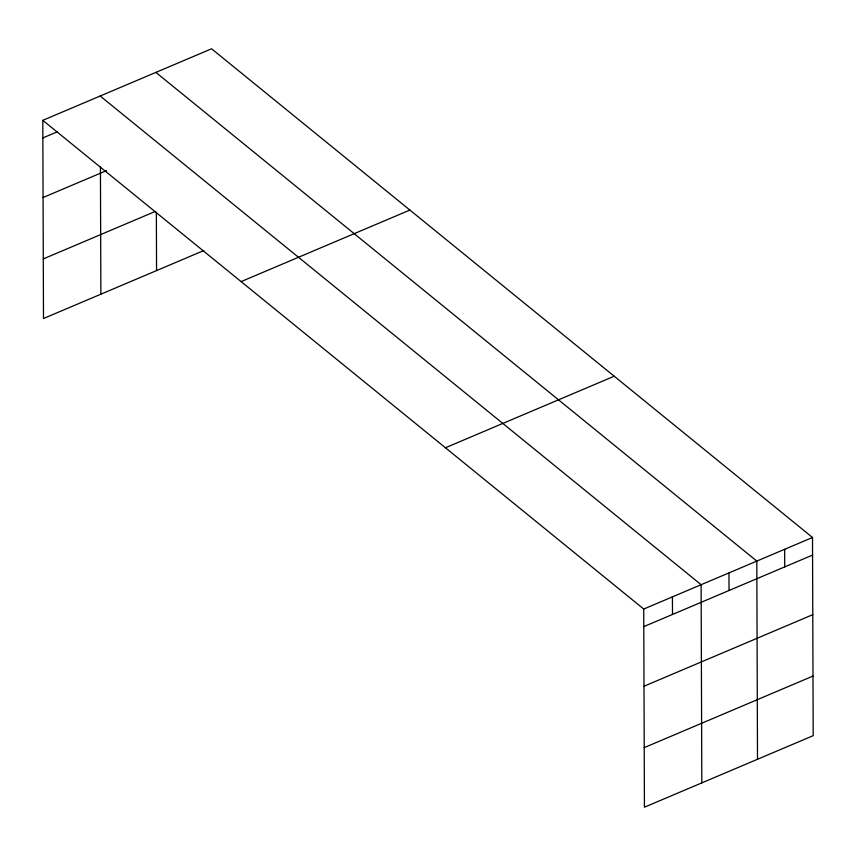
<?xml version="1.0" encoding="UTF-8"?>
<svg xmlns="http://www.w3.org/2000/svg" width="856" height="856" viewBox="0 0 856 856"><rect width="100%" height="100%" fill="white"/><g stroke="black" fill="none" stroke-linecap="round" stroke-linejoin="round"><path stroke-width="1.28" d="M42.8 120.332L211.571 48.792L812.505 537.482L813.2 735.668L644.429 807.208L643.733 609.033L42.8 120.332L43.495 318.518L203.781 250.562M42.864 137.934L57.202 131.845M43.068 197.522L106.508 170.633M43.282 258.919L155.15 211.496M241.114 281.603L409.874 210.062M445.43 447.763L614.201 376.223M643.733 609.033L812.505 537.482M643.798 626.624L812.569 555.084M644.012 686.223L812.783 614.672M644.226 747.62L812.997 676.069M155.878 72.396L756.811 561.097L757.507 759.272M100.184 96.011L701.118 584.702L701.813 782.887M784.663 549.295L784.727 566.886M728.97 572.899L729.034 590.501M672.431 596.867L672.495 614.458M156.359 212.309L156.562 270.582M100.43 166.578L100.869 294.186"/></g></svg>
